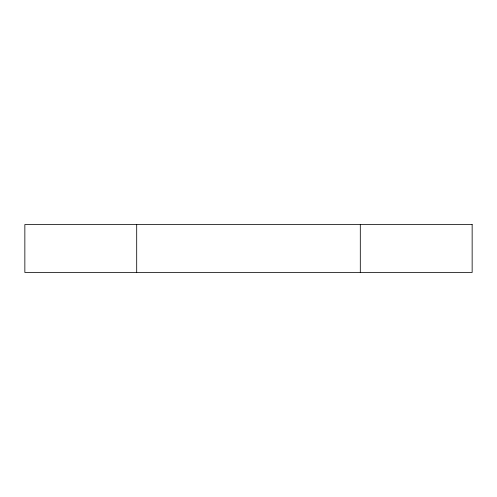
<?xml version="1.0" encoding="UTF-8"?>
<svg xmlns="http://www.w3.org/2000/svg" width="497" height="497" viewBox="0 0 497 497"><rect width="100%" height="100%" fill="white"/><g stroke="black" fill="none" stroke-linecap="round" stroke-linejoin="round"><path stroke-width="0.75" d="M360.306 224.532L360.306 272.468M136.694 224.532L136.694 272.468M472.15 224.532L24.85 224.532L24.85 272.468L472.15 272.468L472.15 224.532"/></g></svg>
